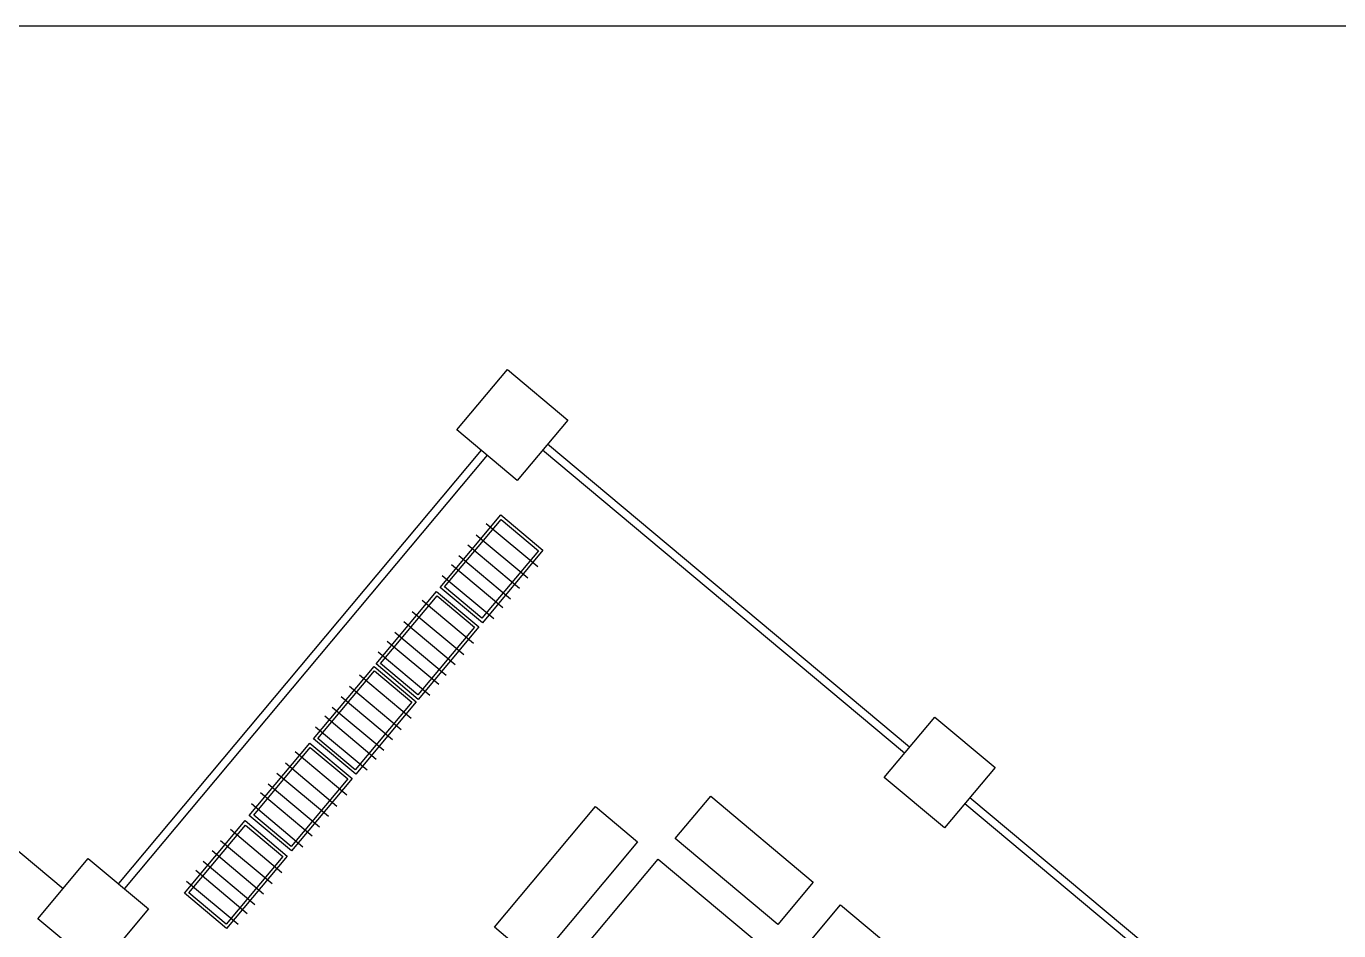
# Model space of a CAD drawing. Header units: millimetres. Extents: x 496 to 139339, y -41630 to 84383.
# Drawn here: x 47031 to 55371, y 22787 to 28532 of the extents above; entities that cross this region are included whole.
import ezdxf

# ---------------------------------------------------------------- set-up
doc = ezdxf.new("R2010")
doc.units = ezdxf.units.MM
for name, color, linetype, lineweight in [('мебель', 44, 'Continuous', 25), ('стены', 7, 'Continuous', 25), ('территория', 74, 'Continuous', 25)]:
    doc.layers.add(name, color=color, linetype=linetype, lineweight=lineweight)

msp = doc.modelspace()

# ---------------------------------------------------------------- linework, layer by layer
at = {"layer": 'мебель'}
for p, q in [((49953.9, 25374.2), (50281.4, 25100.1)), ((49890.7, 25302.5), (50218.2, 25028.5)), ((49837.1, 25238.4), (50164.6, 24964.4)), ((49732.9, 25113.9), (50060.4, 24839.8)), ((49780.4, 25170.6), (50107.9, 24896.6)), ((49675, 25044.7), (50002.5, 24770.6)), ((49546.7, 24887.6), (49874.2, 24613.5)), ((49483.6, 24815.9), (49811.1, 24541.8)), ((49429.9, 24751.8), (49757.4, 24477.7)), ((49325.7, 24627.3), (49653.2, 24353.2)), ((49373.2, 24684), (49700.7, 24410)), ((49267.8, 24558.1), (49595.3, 24284)), ((49148.9, 24412.1), (49476.4, 24138)), ((49032.1, 24276.3), (49359.6, 24002.3)), ((49085.7, 24340.4), (49413.2, 24066.3)), ((48975.4, 24208.5), (49302.9, 23934.5)), ((48927.9, 24151.8), (49255.4, 23877.7)), ((48870, 24082.6), (49197.5, 23808.5)), ((48678, 23853.2), (49005.5, 23579.2)), ((48741.2, 23924.9), (49068.7, 23650.8)), ((48624.4, 23789.1), (48951.9, 23515.1)), ((48567.7, 23721.3), (48895.2, 23447.3)), ((48520.2, 23664.6), (48847.7, 23390.5)), ((48462.3, 23595.4), (48789.8, 23321.4)), ((48265.8, 23360.6), (48593.3, 23086.5)), ((48329, 23432.3), (48656.5, 23158.2)), ((48212.2, 23296.5), (48539.7, 23022.5)), ((48155.5, 23228.7), (48483, 22954.7)), ((48050.1, 23102.8), (48377.6, 22828.7)), ((48108, 23172), (48435.5, 22897.9))]:
    msp.add_line(p, q, dxfattribs=at)
for points in [[(50046.5, 25428.6), (50314.9, 25204), (49929.8, 24743.8), (49661.4, 24968.4), (50046.5, 25428.6)], [(49639.3, 24941.9), (49907.7, 24717.3), (49522.7, 24257.2), (49254.2, 24481.8), (49639.3, 24941.9)], [(49241.4, 24466.5), (49509.8, 24241.8), (49124.8, 23781.7), (48856.4, 24006.3), (49241.4, 24466.5)], [(48833.7, 23979.3), (49102.2, 23754.7), (48717.1, 23294.5), (48448.7, 23519.1), (48833.7, 23979.3)], [(51155.8, 23372.9), (51380.4, 23641.3), (52032.3, 23095.8), (51807.7, 22827.4), (51155.8, 23372.9)], [(50274.6, 22584.6), (50006.2, 22809.2), (50647.9, 23576.2), (50916.3, 23351.6), (50274.6, 22584.6)], [(48421.5, 23486.6), (48690, 23262), (48304.9, 22801.9), (48036.5, 23026.5), (48421.5, 23486.6)], [(50405, 22475.5), (51046.7, 23242.5), (53347.5, 21317.3), (52705.8, 20550.4), (50405, 22475.5)], [(51980.2, 22683), (52204.8, 22951.4), (52856.7, 22405.9), (52632.1, 22137.5), (51980.2, 22683)]]:
    msp.add_lwpolyline(points, dxfattribs=at)
for points in [[(50049, 25400.4), (50286.7, 25201.4), (49927.3, 24772), (49689.6, 24970.9)], [(49641.8, 24913.8), (49879.5, 24714.8), (49520.2, 24285.4), (49282.4, 24484.3)], [(49243.9, 24438.3), (49481.7, 24239.3), (49122.3, 23809.9), (48884.5, 24008.8)], [(48836.2, 23951.1), (49074, 23752.2), (48714.6, 23322.7), (48476.9, 23521.6)], [(48424, 23458.5), (48661.8, 23259.5), (48302.4, 22830.1), (48064.7, 23029)]]:
    msp.add_lwpolyline(points, close=True, dxfattribs=at)
at = {"layer": 'стены'}
for points in [[(49768, 25968.4), (50088.9, 26351.9), (50472.3, 26031), (50151.4, 25647.5), (49768, 25968.4)], [(52644.2, 23952.9), (50344, 25877.6)], [(49921.4, 25840.1), (47617.6, 23086.8)], [(49959.7, 25808), (47655.9, 23054.7)], [(52612.1, 23914.6), (50311.9, 25839.3)], [(52483.7, 23761.2), (52804.6, 24144.7), (53188, 23823.8), (52867.2, 23440.3), (52483.7, 23761.2)], [(55367.4, 21674.3), (53027.6, 23632.1)], [(55335.3, 21635.9), (52995.5, 23593.7)], [(47105, 22863.8), (47425.8, 23247.2), (47809.3, 22926.4), (47488.4, 22542.9), (47105, 22863.8)]]:
    msp.add_lwpolyline(points, dxfattribs=at)
at = {"layer": 'территория'}
for points in [[(18299, -1467.6), (48299, -1467.6), (62159.8, 8682.9), (59711, 28532.4), (27013.2, 28532.4), (18299, -1467.6)], [(43003.3, 17494.5), (41469.5, 18777.9), (45961.6, 24146.4), (47265.4, 23055.5)]]:
    msp.add_lwpolyline(points, dxfattribs=at)

doc.saveas('drawing.dxf')
